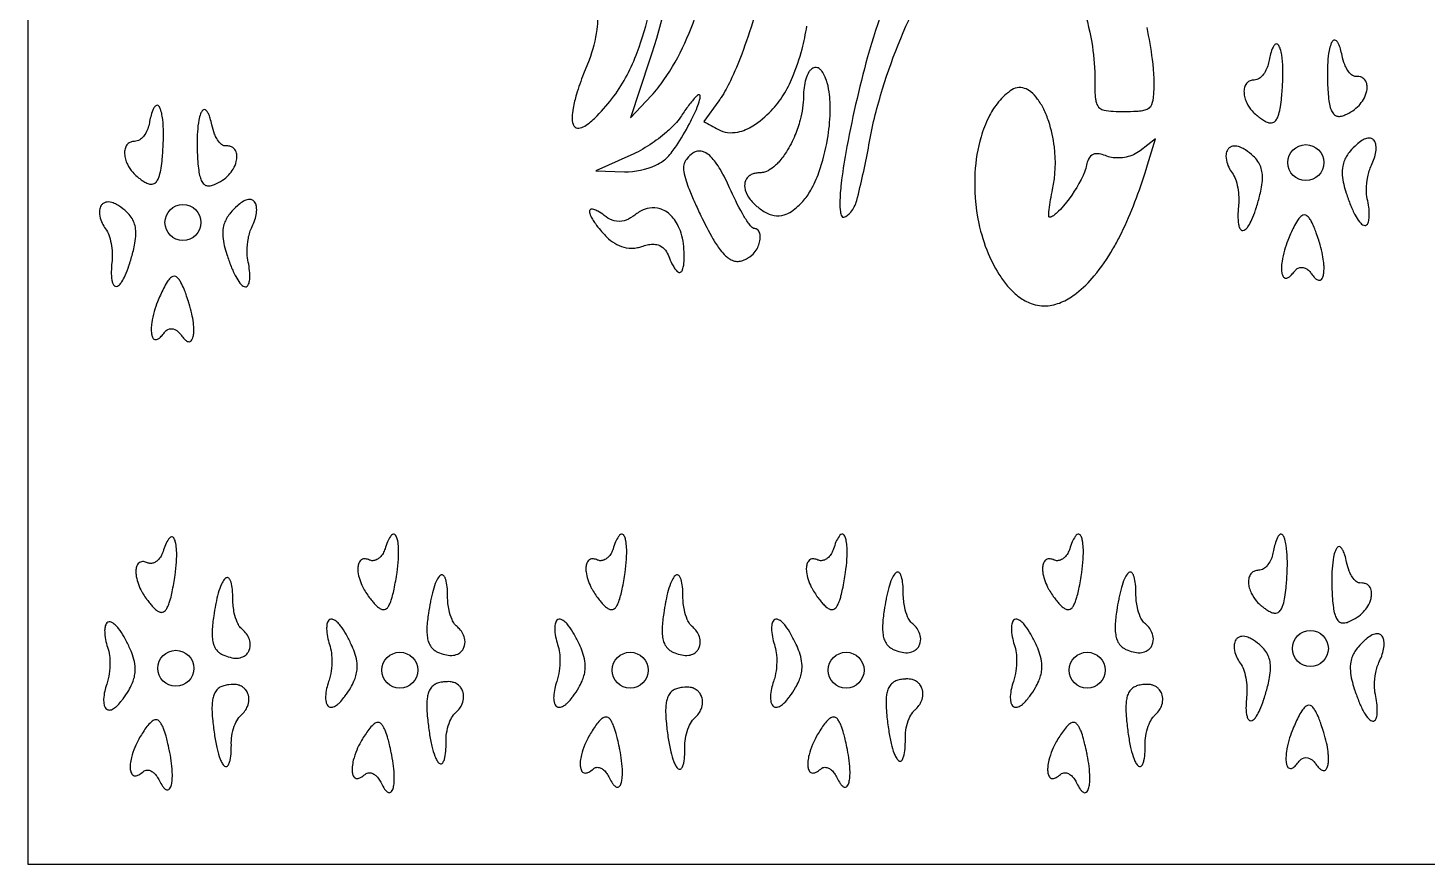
# Model space of a CAD drawing. Header units: millimetres. Extents: x 0 to 1000, y 0 to 2000.
# Drawn here: x 0 to 490, y 0 to 293 of the extents above; entities that cross this region are included whole.
import ezdxf

# ---------------------------------------------------------------- set-up
doc = ezdxf.new("R2010")
doc.units = ezdxf.units.MM
doc.layers.add('Layer_1', color=70, linetype='Continuous')

msp = doc.modelspace()

# ---------------------------------------------------------------- linework, layer by layer
at = {"layer": 'Layer_1'}
msp.add_lwpolyline([(500, 0), (1000, 0), (1000, 2000), (500, 2000), (0, 2000), (0, 0)], close=True, dxfattribs=at)
for points in [[(230.05, 287.64, 0.061429), (238.89, 316.79, 0.030221), (241.16, 338.96, 0.027305), (241.08, 363.2, 0.033183), (237.7, 390.13, 0.028893), (233.39, 406.73, 0.036395), (229.23, 416.99, 0.031617), (226.41, 421.82), (220.76, 430.13), (224.71, 411.65, -0.043069), (229.63, 369.81, -0.042636), (227.17, 323.15, -0.048217), (217.71, 281.64), (210.99, 261.44), (218.4, 269.26, 0.03572), (222.72, 274.79, 0.045669)], [(430.49, 262.25, 0.042238), (430.69, 262.09, 0.006861), (431.7, 261.31, 0.031859), (433.03, 260.45, 0.059579), (434.34, 259.87, 0.103765), (435.54, 259.73, 0.10879), (436.32, 259.97, 0.056634), (436.79, 260.31, 0.085792), (437.61, 261.5, 0.04246), (438.09, 262.74, 0.03427), (438.68, 265.36, 0.017922), (439.08, 268.57, 0.012139), (439.46, 274.03, 0.020155), (439.51, 278.94, 0.033254), (439.1, 283.53, 0.036316), (438.62, 285.63, 0.057031), (438.09, 286.8, 0.099605), (437.64, 287.27, 0.242127), (437.04, 287.34, 0.078306), (436.73, 287.13, 0.103568), (436.07, 286.24, 0.051956), (435.2, 283.92, 0.017994), (434.67, 281.7, 0.003662), (434.48, 280.73, -0.109523), (432.72, 276.74, -0.050835), (431.82, 275.74, -0.038069), (431.19, 275.26, -0.144603), (429.42, 274.74, 0.076481), (428.03, 274.48, 0.095384), (426.96, 273.76, 0.05498), (426.72, 273.48, 0.097739), (426.07, 272.12, 0.078518), (425.9, 270.38, 0.058011), (426.2, 268.55, 0.049878), (426.89, 266.71, 0.067216), (428.77, 263.89, 0.047121), (430.29, 262.42, 0.038354)], [(455.11, 276.46, 0.003253), (455.16, 273.74, 0.008435), (455.32, 270.53, 0.019316), (455.64, 267.39, 0.031207), (456.12, 265.12, 0.05063), (456.75, 263.55, 0.053508), (457.24, 262.85, 0.075922), (457.91, 262.3, 0.064269), (458.39, 262.1, 0.115785), (459.68, 262.03, 0.064739), (461.22, 262.49, 0.042017), (463.96, 263.98, 0.058412), (466.18, 265.85, 0.051084), (467.7, 267.88, 0.076814), (468.82, 270.56, 0.067461), (469.02, 272.34, 0.028547), (468.97, 273.07, 0.062626), (468.72, 273.94, 0.154826), (467.55, 275.42, 0.100811), (466.56, 275.87, 0.072514), (465.01, 276, -0.13496), (463.95, 276.29, -0.075147), (463.24, 276.86, -0.064024), (461.95, 278.56, -0.037081), (461.2, 280.12, -0.048426), (460.26, 283.35, 0.023121), (459.66, 285.7, 0.047414), (459.02, 287.36, 0.021174), (458.75, 287.88, 0.037552), (458.51, 288.22, 0.08105), (458.06, 288.62, 0.234329), (457.37, 288.69, 0.124177), (456.91, 288.33, 0.076339), (456.33, 287.29, 0.045949), (455.71, 285.09, 0.031898), (455.21, 280.97, 0.01947), (455.1, 276.91, 0.000845)], [(251.29, 239.36, 0.114037), (251.04, 237.02, 0.107454), (252.33, 233.71, 0.072059), (255.09, 230.65, 0.021378), (256.08, 229.86, 0.066651), (259.55, 227.78, 0.057013), (261.33, 227.23, 0.122952), (264.87, 227.45, 0.070421), (267.39, 228.69, 0.038539), (269.65, 230.49, 0.019143), (271.35, 232.19, 0.057777), (274.15, 236.1, 0.041352), (277, 242.35, 0.043691), (280.04, 254.03, 0.036098), (280.96, 263.37, 0.044797), (280.57, 270.61, 0.052541), (279.62, 274.7, 0.00734), (279.11, 276.02, 0.056266), (278.12, 277.75, 0.042414), (277.49, 278.47, 0.098713), (276.55, 279.06, 0.113738), (275.62, 279.16, 0.126768), (274.27, 278.44, 0.072294), (273.54, 277.56, 0.064242), (272.42, 275.07, 0.067925), (271.63, 269.01, -0.060046), (270.45, 260.75, -0.034837), (268.61, 255.38, -0.042228), (265.63, 249.59, -0.040593), (262.93, 246, -0.017727), (261.82, 244.85, -0.057504), (259.47, 243.09, -0.044279), (258.31, 242.55, -0.0703), (256.78, 242.26, 0.022459), (255.61, 242.19, 0.016748), (254.91, 242.1, 0.046772), (253.64, 241.71, 0.062387), (252.51, 241.04, 0.114868), (251.41, 239.66, 0.023493)], [(235.29, 269.48, 0.232213), (235, 269.6, 0.122451), (234.54, 269.38, 0.04466), (233.73, 268.63, 0.028888), (231.07, 265.38, 0.01444), (228.54, 261.73, -0.044751), (226.54, 259.23, -0.028446), (223.64, 256.47, -0.034902), (217.81, 252.07, -0.039963), (211.14, 248.36), (198.88, 242.87), (208.9, 242.56, 0.111624), (219.9, 244.92, 0.040491), (222.51, 246.41, 0.045999), (224.02, 247.71, 0.034468), (227.09, 251.68, 0.027279), (231.69, 259.43, 0.025214), (234.39, 265.19, 0.034278), (235.24, 267.7, 0.074952), (235.43, 269.04, 0.176203), (235.31, 269.45, 0.013423)], [(382.02, 247.42, -0.049414), (379.46, 247.6, -0.047131), (377.37, 248.25, 0.042873), (375.13, 248.84, 0.08905), (373.51, 248.82, 0.080393), (372.59, 248.45, 0.126581), (371.17, 246.43, 0.054356), (370.61, 244.42, -0.054449), (369.81, 241.87, -0.045474), (369.57, 241.31, -0.061917), (362.7, 230.64, -0.028146), (360.38, 228.19, -0.033087), (359.14, 227.19, -0.033535), (358.48, 226.81, -0.083437), (357.73, 226.62, -0.209575), (357.54, 227, -0.050892), (357.64, 229.26, -0.023802), (358.88, 236.39, 0.083695), (359.48, 251.28, 0.053039), (357.51, 260.21, 0.03331), (355.78, 264.5, 0.045079), (353.61, 268.06, 0.063598), (351.24, 270.62, 0.093243), (349.05, 271.82, 0.244888), (344.01, 270.91, 0.069325), (339.43, 266.41, 0.050647), (336.49, 261.7, 0.046485), (333.81, 254.85, 0.057083), (331.67, 242.24, 0.065605), (333.01, 224.51, 0.045044), (336.3, 213.96, 0.045691), (340.68, 205.73, 0.032064), (343.47, 202.09, 0.048565), (347.22, 198.66, 0.069236), (351.35, 196.4, 0.112113), (357.28, 195.64, 0.07412), (362.5, 197.1, 0.059273), (367.23, 200.04, 0.052615), (373.46, 206.07, 0.036588), (380.01, 215.56, 0.014451), (382.32, 219.75, 0.038046), (391.17, 241.9, 0.001441), (394.94, 254.17), (389.51, 249.9, -0.10577), (384.66, 247.74, -0.045908)], [(38.42, 240.75, 0.042238), (38.62, 240.59, 0.006861), (39.63, 239.81, 0.031859), (40.96, 238.95, 0.059579), (42.28, 238.37, 0.103765), (43.47, 238.23, 0.10879), (44.25, 238.47, 0.056634), (44.72, 238.81, 0.085792), (45.54, 240, 0.04246), (46.02, 241.24, 0.03427), (46.61, 243.86, 0.017922), (47.02, 247.07, 0.012139), (47.39, 252.52, 0.020155), (47.44, 257.44, 0.033254), (47.03, 262.03, 0.036316), (46.55, 264.12, 0.057031), (46.02, 265.3, 0.099605), (45.57, 265.77, 0.242127), (44.97, 265.84, 0.078306), (44.66, 265.63, 0.103568), (44, 264.74, 0.051956), (43.13, 262.42, 0.017994), (42.6, 260.19, 0.003662), (42.41, 259.23, -0.109523), (40.66, 255.24, -0.050835), (39.75, 254.24, -0.038069), (39.12, 253.75, -0.144603), (37.36, 253.24, 0.076481), (35.97, 252.98, 0.095384), (34.89, 252.26, 0.05498), (34.65, 251.98, 0.097739), (34, 250.62, 0.078518), (33.83, 248.87, 0.058011), (34.13, 247.05, 0.049878), (34.82, 245.21, 0.067216), (36.7, 242.39, 0.047121), (38.22, 240.92, 0.038354)], [(59.26, 252.1, 0.003253), (59.31, 249.38, 0.008435), (59.47, 246.17, 0.019316), (59.79, 243.03, 0.031207), (60.27, 240.76, 0.05063), (60.9, 239.19, 0.053508), (61.39, 238.49, 0.075922), (62.06, 237.94, 0.064269), (62.54, 237.74, 0.115785), (63.83, 237.67, 0.064739), (65.37, 238.13, 0.042017), (68.11, 239.62, 0.058412), (70.33, 241.49, 0.051084), (71.85, 243.52, 0.076814), (72.97, 246.2, 0.067461), (73.17, 247.98, 0.028547), (73.12, 248.7, 0.062626), (72.87, 249.58, 0.154826), (71.7, 251.06, 0.100811), (70.71, 251.5, 0.072514), (69.16, 251.63, -0.13496), (68.1, 251.93, -0.075147), (67.39, 252.5, -0.064024), (66.1, 254.2, -0.037081), (65.35, 255.76, -0.048426), (64.41, 258.98, 0.023121), (63.81, 261.34, 0.047414), (63.17, 263, 0.021174), (62.9, 263.51, 0.037552), (62.66, 263.86, 0.08105), (62.21, 264.25, 0.234329), (61.52, 264.32, 0.124177), (61.06, 263.97, 0.076339), (60.48, 262.93, 0.045949), (59.86, 260.72, 0.031898), (59.36, 256.6, 0.01947), (59.25, 252.55, 0.000845)], [(430.06, 229.61, 0.014943), (431.35, 233.97, 0.014021), (431.91, 236.45, 0.029729), (432.33, 239.53, 0.046587), (432.27, 242.2, 0.120005), (430.78, 246.21, 0.056393), (429.12, 248.11, 0.041882), (426.38, 250.23, 0.050278), (424.82, 251.09, 0.024175), (423.92, 251.42, 0.12611), (421.82, 251.5, 0.083956), (420.9, 251.08, 0.088266), (420.21, 250.36, 0.107088), (419.62, 248.7, 0.098044), (419.89, 245.95, 0.057263), (420.82, 243.67, 0.03503), (422.06, 241.71, -0.074013), (423.13, 239.43, -0.069886), (424.08, 232.88, -0.025838), (423.97, 230.36, 0.020619), (423.77, 227.2, 0.045193), (423.98, 224.2, 0.053308), (424.35, 222.97, 0.040728), (424.58, 222.53, 0.084113), (424.93, 222.16, 0.055747), (425.13, 222.05, 0.188251), (425.92, 222.09, 0.078057), (426.64, 222.61, 0.060364), (427.45, 223.61, 0.039837), (428.65, 225.82, 0.028039), (429.94, 229.23, 0.000156)], [(465.62, 252.34, 0.038793), (465.42, 252.16, 0.04078), (463.05, 249.75, 0.032761), (461.88, 248.16, 0.038108), (461.05, 246.53, 0.047017), (460.47, 244.57, 0.063371), (460.33, 241.45, 0.04056), (460.84, 238.19, 0.021983), (461.71, 235.09, 0.015639), (463.21, 230.92, 0.032929), (464.84, 227.34, 0.052371), (466.31, 225.08, 0.021125), (466.78, 224.57, 0.056068), (467.46, 224.03, 0.156078), (468.25, 223.77, 0.103074), (468.48, 223.81, 0.164159), (469.1, 224.25, 0.060745), (469.34, 224.67, 0.057886), (469.59, 225.46, 0.049936), (469.77, 227.11, 0.039473), (469.59, 230.19, 0.018341), (469.08, 233.12, -0.049266), (468.79, 236.22, -0.049633), (469.25, 240.83, -0.06804), (470.55, 244.86, 0.02813), (471.51, 247.19, 0.041221), (472.09, 249.59, 0.07491), (472.09, 251.93, 0.080987), (471.68, 253.16, 0.072835), (471.19, 253.81, 0.118953), (470.25, 254.31, 0.098647), (469.28, 254.35, 0.094901), (467.58, 253.77, 0.056161), (465.82, 252.51, 0.035978)], [(229.71, 242.67, 0.035758), (230.51, 239.39, 0.018689), (231.53, 236.5, 0.013564), (233.55, 231.75, 0.005643), (235.67, 227.2, 0.021034), (239.91, 219.07, 0.028489), (242.45, 215.23, 0.040373), (244.32, 213.16, 0.034042), (245.52, 212.18, 0.070628), (247.06, 211.42, 0.084151), (248.71, 211.18, 0.064612), (250.37, 211.52, 0.060554), (251.99, 212.29, 0.014731), (252.79, 212.81), (253.52, 213.36, 0.083919), (255.07, 215.1, 0.113576), (256.43, 218.95, 0.093543), (256.27, 221.06, 0.070513), (255.97, 221.75, 0.111956), (255.37, 222.41, 0.156231), (254.28, 222.71, -0.142713), (253.95, 222.82, -0.063344), (253.35, 223.33, -0.037729), (252.3, 224.63, -0.025217), (250.24, 227.92, -0.02605), (245.74, 236.99, 0.028089), (242.49, 243.36, 0.026887), (240.82, 245.9, 0.032691), (239.16, 247.85, 0.061791), (237.42, 249.21, 0.072162), (236.28, 249.7, 0.059792), (235.31, 249.83, 0.097567), (233.68, 249.52, 0.051241), (232.87, 249.07, 0.074641), (230.88, 247.27, 0.011551), (230.32, 246.57, 0.073838), (229.8, 245.45, 0.074238), (229.61, 243.69, 0.030239)], [(35.47, 210.01, 0.014943), (36.76, 214.38, 0.014021), (37.32, 216.86, 0.029729), (37.74, 219.93, 0.046587), (37.68, 222.61, 0.120005), (36.19, 226.62, 0.056393), (34.53, 228.52, 0.041882), (31.79, 230.63, 0.050278), (30.23, 231.5, 0.024175), (29.33, 231.82, 0.12611), (27.23, 231.91, 0.083956), (26.31, 231.49, 0.088266), (25.62, 230.77, 0.107088), (25.03, 229.11, 0.098044), (25.3, 226.35, 0.057263), (26.23, 224.07, 0.03503), (27.47, 222.12, -0.074013), (28.54, 219.84, -0.069886), (29.5, 213.28, -0.025838), (29.38, 210.76, 0.020619), (29.18, 207.6, 0.045193), (29.39, 204.6, 0.053308), (29.76, 203.38, 0.040728), (29.99, 202.93, 0.084113), (30.34, 202.57, 0.055747), (30.54, 202.46, 0.188251), (31.33, 202.49, 0.078057), (32.05, 203.01, 0.060364), (32.86, 204.02, 0.039837), (34.06, 206.22, 0.028039), (35.35, 209.63, 0.000156)], [(73.55, 230.83, 0.038793), (73.35, 230.66, 0.04078), (70.98, 228.25, 0.032761), (69.82, 226.66, 0.038108), (68.98, 225.02, 0.047017), (68.4, 223.06, 0.063371), (68.26, 219.95, 0.04056), (68.77, 216.69, 0.021983), (69.65, 213.59, 0.015639), (71.15, 209.42, 0.032929), (72.77, 205.84, 0.052371), (74.25, 203.58, 0.021125), (74.71, 203.06, 0.056068), (75.39, 202.53, 0.156078), (76.18, 202.27, 0.103074), (76.41, 202.3, 0.164159), (77.03, 202.75, 0.060745), (77.27, 203.17, 0.057886), (77.52, 203.96, 0.049936), (77.7, 205.61, 0.039473), (77.52, 208.69, 0.018341), (77.02, 211.62, -0.049266), (76.73, 214.72, -0.049633), (77.19, 219.33, -0.06804), (78.49, 223.36, 0.02813), (79.45, 225.69, 0.041221), (80.02, 228.09, 0.07491), (80.02, 230.43, 0.080987), (79.61, 231.66, 0.072835), (79.12, 232.3, 0.118953), (78.18, 232.81, 0.098647), (77.22, 232.85, 0.094901), (75.51, 232.26, 0.056161), (73.75, 231.01, 0.035978)], [(199.59, 228.77, 0.04915), (198.17, 229.4, 0.11123), (197.32, 229.49, 0.143849), (196.92, 229.3, 0.153507), (196.72, 228.89, 0.08931), (196.72, 228.35, 0.058979), (196.95, 227.48, 0.039389), (197.71, 225.94, 0.025276), (198.71, 224.4, 0.023251), (200.53, 222.09, 0.035049), (203.36, 219.12, 0.059582), (206.25, 217.09, 0.079609), (209.54, 215.96, 0.090528), (213.49, 216.01, 0.034509), (214.98, 216.41, -0.024155), (216.9, 216.95, -0.047282), (218.82, 217.19, -0.069747), (220.74, 216.93, -0.121163), (222.74, 215.66, -0.038608), (223.24, 215.06, -0.066108), (224.4, 212.92, 0.02542), (225.56, 210.32, 0.021652), (226.36, 208.93, 0.055697), (227.29, 207.79, 0.087518), (227.78, 207.42, 0.107252), (228.25, 207.31, 0.127298), (228.74, 207.52, 0.140482), (229.29, 208.36, 0.046733), (229.65, 209.89, 0.023007), (229.77, 211.08, 0.021352), (229.82, 213.54, 0.026594), (229.57, 217.37, 0.046014), (228.74, 221.11, 0.04657), (227.53, 224.06, 0.047836), (226, 226.36, 0.118379), (222.25, 229.29, 0.057384), (220.46, 229.85, 0.100666), (216.84, 229.69, 0.076353), (214.08, 228.5, 0.030867), (212.51, 227.39, -0.076203), (209.48, 225.67, -0.01707), (208.8, 225.43, -0.129394), (205.31, 225.38, -0.098476), (202.49, 226.76, -0.010992), (201.83, 227.27, 0.040236)], [(452.18, 218.23, 0.018198), (452.06, 218.6, 0.009426), (451.2, 221.18, 0.006986), (450.51, 223, 0.028038), (449.44, 225.28, 0.040802), (448.67, 226.45, 0.06597), (448.06, 227.07, 0.060097), (447.58, 227.35, 0.187513), (446.55, 227.36, 0.089629), (445.76, 226.86, 0.064209), (444.63, 225.5, 0.03148), (443.33, 223.22, 0.022134), (441.23, 218.52, 0.022417), (440.07, 215.13, 0.032786), (439.21, 211.18, 0.027092), (439.02, 209.1, 0.042974), (439.13, 207.27, 0.058106), (439.45, 206.16, 0.073107), (439.74, 205.68, 0.115381), (440.24, 205.34, 0.167601), (440.91, 205.33, 0.076347), (441.86, 205.82, 0.041617), (442.53, 206.44, 0.032451), (443.65, 207.79, -0.062906), (444.3, 208.48, -0.056526), (444.83, 208.82, -0.214059), (447.28, 208.83, -0.066513), (448.19, 208.28, -0.059512), (449.15, 207.32, -0.020836), (449.52, 206.82, 0.043382), (450.68, 205.4, 0.06787), (451.41, 204.81, 0.065483), (452.01, 204.56, 0.148657), (452.64, 204.62, 0.086911), (453.05, 204.89, 0.100363), (453.61, 205.95, 0.047874), (453.88, 207.43, 0.031549), (453.92, 209.47, 0.016758), (453.78, 211.2, 0.025933), (453.25, 214.29, 0.024379), (452.3, 217.85, 0.016674)], [(56.33, 196.73, 0.018198), (56.21, 197.1, 0.009426), (55.35, 199.67, 0.006986), (54.66, 201.5, 0.028038), (53.59, 203.78, 0.040802), (52.82, 204.95, 0.06597), (52.21, 205.57, 0.060097), (51.73, 205.85, 0.187513), (50.7, 205.86, 0.089629), (49.91, 205.36, 0.064209), (48.78, 204, 0.03148), (47.48, 201.72, 0.022134), (45.38, 197.02, 0.022417), (44.22, 193.63, 0.032786), (43.36, 189.68, 0.027092), (43.17, 187.6, 0.042974), (43.28, 185.77, 0.058106), (43.6, 184.65, 0.073107), (43.89, 184.18, 0.115381), (44.39, 183.84, 0.167601), (45.06, 183.83, 0.076347), (46.01, 184.32, 0.041617), (46.68, 184.94, 0.032451), (47.8, 186.29, -0.062906), (48.45, 186.98, -0.056526), (48.98, 187.32, -0.214059), (51.43, 187.33, -0.066513), (52.34, 186.77, -0.059512), (53.3, 185.81, -0.020836), (53.67, 185.31, 0.043382), (54.83, 183.9, 0.06787), (55.56, 183.31, 0.065483), (56.16, 183.06, 0.148657), (56.79, 183.12, 0.086911), (57.2, 183.39, 0.100363), (57.76, 184.45, 0.047874), (58.03, 185.93, 0.031549), (58.07, 187.97, 0.016758), (57.93, 189.7, 0.025933), (57.4, 192.79, 0.024379), (56.45, 196.34, 0.016674)], [(41.46, 92.96, 0.030281), (41.65, 92.71, 0.010385), (42.77, 91.24, 0.018584), (43.77, 90.1, 0.044191), (44.98, 88.96, 0.083043), (46.03, 88.34, 0.023493), (46.32, 88.25, 0.163334), (47.43, 88.33, 0.088044), (48.12, 88.85, 0.061601), (48.79, 89.85, 0.037403), (49.49, 91.49, 0.018815), (49.94, 92.98, 0.015568), (50.5, 95.37, 0.013667), (51.52, 101.22, 0.019099), (52.01, 105.83, 0.028613), (52.04, 110.03, 0.031667), (51.77, 112.3, 0.046614), (51.37, 113.67, 0.06728), (51.03, 114.27, 0.068445), (50.77, 114.53, 0.216857), (50.24, 114.64, 0.138883), (49.56, 114.24, 0.046067), (49.25, 113.88, 0.061746), (48.17, 111.89, 0.021434), (47.31, 109.52, -0.054839), (46.61, 107.9, -0.067514), (45.52, 106.5, -0.051764), (44.72, 105.88, -0.044081), (44.1, 105.57, -0.096623), (43.02, 105.34, -0.102558), (41.83, 105.57, 0.075396), (40.47, 105.96, 0.159348), (39.06, 105.68, 0.059227), (38.92, 105.59, 0.087292), (38.38, 105, 0.064127), (38.14, 104.51, 0.079155), (37.81, 103.06, 0.048591), (37.84, 101.44, 0.05218), (38.44, 98.74, 0.03963), (39.54, 96.07, 0.01531), (40.06, 95.1, 0.031506), (41.28, 93.21, 0.027544)], [(119.2, 93.91, 0.030281), (119.38, 93.67, 0.010385), (120.51, 92.2, 0.018584), (121.51, 91.06, 0.044191), (122.72, 89.92, 0.083043), (123.77, 89.3, 0.023493), (124.06, 89.2, 0.163334), (125.17, 89.29, 0.088044), (125.86, 89.8, 0.061601), (126.53, 90.8, 0.037403), (127.23, 92.45, 0.018815), (127.68, 93.94, 0.015568), (128.24, 96.33, 0.013667), (129.26, 102.18, 0.019099), (129.75, 106.79, 0.028613), (129.78, 110.99, 0.031667), (129.51, 113.25, 0.046614), (129.11, 114.63, 0.06728), (128.77, 115.22, 0.068445), (128.51, 115.48, 0.216857), (127.98, 115.59, 0.138883), (127.3, 115.2, 0.046067), (126.99, 114.83, 0.061746), (125.91, 112.85, 0.021434), (125.05, 110.48, -0.054839), (124.35, 108.86, -0.067514), (123.26, 107.46, -0.051764), (122.46, 106.83, -0.044081), (121.84, 106.53, -0.096623), (120.76, 106.29, -0.102558), (119.57, 106.53, 0.075396), (118.21, 106.92, 0.159348), (116.8, 106.64, 0.059227), (116.66, 106.54, 0.087292), (116.12, 105.95, 0.064127), (115.88, 105.47, 0.079155), (115.55, 104.02, 0.048591), (115.58, 102.39, 0.05218), (116.18, 99.7, 0.03963), (117.28, 97.03, 0.01531), (117.8, 96.06, 0.031506), (119.02, 94.17, 0.027544)], [(199.09, 93.91, 0.030281), (199.27, 93.67, 0.010385), (200.39, 92.2, 0.018584), (201.39, 91.06, 0.044191), (202.61, 89.92, 0.083043), (203.65, 89.3, 0.023493), (203.95, 89.2, 0.163334), (205.05, 89.29, 0.088044), (205.74, 89.8, 0.061601), (206.42, 90.8, 0.037403), (207.11, 92.45, 0.018815), (207.56, 93.94, 0.015568), (208.12, 96.33, 0.013667), (209.15, 102.18, 0.019099), (209.63, 106.79, 0.028613), (209.66, 110.99, 0.031667), (209.4, 113.25, 0.046614), (209, 114.63, 0.06728), (208.65, 115.22, 0.068445), (208.39, 115.48, 0.216857), (207.86, 115.59, 0.138883), (207.19, 115.2, 0.046067), (206.88, 114.83, 0.061746), (205.8, 112.85, 0.021434), (204.93, 110.48, -0.054839), (204.23, 108.86, -0.067514), (203.14, 107.46, -0.051764), (202.34, 106.83, -0.044081), (201.73, 106.53, -0.096623), (200.64, 106.29, -0.102558), (199.45, 106.53, 0.075396), (198.09, 106.92, 0.159348), (196.68, 106.64, 0.059227), (196.55, 106.54, 0.087292), (196.01, 105.95, 0.064127), (195.76, 105.47, 0.079155), (195.43, 104.02, 0.048591), (195.47, 102.39, 0.05218), (196.06, 99.7, 0.03963), (197.16, 97.03, 0.01531), (197.69, 96.06, 0.031506), (198.91, 94.17, 0.027544)], [(276.28, 93.91, 0.030281), (276.46, 93.67, 0.010385), (277.59, 92.2, 0.018584), (278.58, 91.06, 0.044191), (279.8, 89.92, 0.083043), (280.84, 89.3, 0.023493), (281.14, 89.2, 0.163334), (282.25, 89.29, 0.088044), (282.93, 89.8, 0.061601), (283.61, 90.8, 0.037403), (284.31, 92.45, 0.018815), (284.75, 93.94, 0.015568), (285.32, 96.33, 0.013667), (286.34, 102.18, 0.019099), (286.83, 106.79, 0.028613), (286.86, 110.99, 0.031667), (286.59, 113.25, 0.046614), (286.19, 114.63, 0.06728), (285.85, 115.22, 0.068445), (285.59, 115.48, 0.216857), (285.06, 115.59, 0.138883), (284.38, 115.2, 0.046067), (284.07, 114.83, 0.061746), (282.99, 112.85, 0.021434), (282.13, 110.48, -0.054839), (281.42, 108.86, -0.067514), (280.33, 107.46, -0.051764), (279.53, 106.83, -0.044081), (278.92, 106.53, -0.096623), (277.84, 106.29, -0.102558), (276.65, 106.53, 0.075396), (275.29, 106.92, 0.159348), (273.88, 106.64, 0.059227), (273.74, 106.54, 0.087292), (273.2, 105.95, 0.064127), (272.95, 105.47, 0.079155), (272.62, 104.02, 0.048591), (272.66, 102.39, 0.05218), (273.26, 99.7, 0.03963), (274.36, 97.03, 0.01531), (274.88, 96.06, 0.031506), (276.1, 94.17, 0.027544)], [(359.02, 93.91, 0.030281), (359.2, 93.67, 0.010385), (360.33, 92.2, 0.018584), (361.32, 91.06, 0.044191), (362.54, 89.92, 0.083043), (363.59, 89.3, 0.023493), (363.88, 89.2, 0.163334), (364.99, 89.29, 0.088044), (365.68, 89.8, 0.061601), (366.35, 90.8, 0.037403), (367.05, 92.45, 0.018815), (367.5, 93.94, 0.015568), (368.06, 96.33, 0.013667), (369.08, 102.18, 0.019099), (369.57, 106.79, 0.028613), (369.6, 110.99, 0.031667), (369.33, 113.25, 0.046614), (368.93, 114.63, 0.06728), (368.59, 115.22, 0.068445), (368.33, 115.48, 0.216857), (367.8, 115.59, 0.138883), (367.12, 115.2, 0.046067), (366.81, 114.83, 0.061746), (365.73, 112.85, 0.021434), (364.87, 110.48, -0.054839), (364.16, 108.86, -0.067514), (363.07, 107.46, -0.051764), (362.28, 106.83, -0.044081), (361.66, 106.53, -0.096623), (360.58, 106.29, -0.102558), (359.39, 106.53, 0.075396), (358.03, 106.92, 0.159348), (356.62, 106.64, 0.059227), (356.48, 106.54, 0.087292), (355.94, 105.95, 0.064127), (355.69, 105.47, 0.079155), (355.37, 104.02, 0.048591), (355.4, 102.39, 0.05218), (356, 99.7, 0.03963), (357.1, 97.03, 0.01531), (357.62, 96.06, 0.031506), (358.84, 94.17, 0.027544)], [(432.05, 90.45, 0.042238), (432.25, 90.29, 0.006861), (433.26, 89.52, 0.031859), (434.59, 88.66, 0.059579), (435.91, 88.07, 0.103765), (437.1, 87.93, 0.10879), (437.88, 88.17, 0.056634), (438.35, 88.52, 0.085792), (439.17, 89.7, 0.04246), (439.65, 90.94, 0.03427), (440.24, 93.56, 0.017922), (440.65, 96.77, 0.012139), (441.02, 102.23, 0.020155), (441.07, 107.14, 0.033254), (440.66, 111.73, 0.036316), (440.18, 113.83, 0.057031), (439.65, 115, 0.099605), (439.2, 115.47, 0.242127), (438.6, 115.54, 0.078306), (438.29, 115.33, 0.103568), (437.63, 114.44, 0.051956), (436.76, 112.13, 0.017994), (436.24, 109.9, 0.003662), (436.05, 108.93, -0.109523), (434.29, 104.94, -0.050835), (433.38, 103.94, -0.038069), (432.75, 103.46, -0.144603), (430.99, 102.94, 0.076481), (429.6, 102.68, 0.095384), (428.52, 101.96, 0.05498), (428.28, 101.69, 0.097739), (427.63, 100.32, 0.078518), (427.46, 98.58, 0.058011), (427.76, 96.75, 0.049878), (428.45, 94.91, 0.067216), (430.33, 92.09, 0.047121), (431.85, 90.62, 0.038354)], [(456.67, 98.94, 0.003253), (456.72, 96.22, 0.008435), (456.88, 93.01, 0.019316), (457.21, 89.87, 0.031207), (457.68, 87.6, 0.05063), (458.31, 86.03, 0.053508), (458.8, 85.33, 0.075922), (459.47, 84.78, 0.064269), (459.95, 84.58, 0.115785), (461.25, 84.51, 0.064739), (462.78, 84.97, 0.042017), (465.52, 86.46, 0.058412), (467.74, 88.33, 0.051084), (469.26, 90.36, 0.076814), (470.38, 93.04, 0.067461), (470.59, 94.82, 0.028547), (470.53, 95.54, 0.062626), (470.28, 96.42, 0.154826), (469.12, 97.9, 0.100811), (468.12, 98.35, 0.072514), (466.58, 98.48, -0.13496), (465.52, 98.77, -0.075147), (464.8, 99.34, -0.064024), (463.52, 101.04, -0.037081), (462.77, 102.6, -0.048426), (461.82, 105.83, 0.023121), (461.22, 108.18, 0.047414), (460.58, 109.84, 0.021174), (460.31, 110.36, 0.037552), (460.07, 110.7, 0.08105), (459.62, 111.1, 0.234329), (458.93, 111.17, 0.124177), (458.48, 110.81, 0.076339), (457.89, 109.77, 0.045949), (457.27, 107.57, 0.031898), (456.77, 103.45, 0.01947), (456.67, 99.39, 0.000845)], [(65.72, 90.87, 0.0104), (65.04, 86.95, 0.009699), (64.69, 84.35, 0.017722), (64.5, 81.76, 0.025692), (64.54, 79.54, 0.043354), (64.87, 77.45, 0.055109), (65.47, 75.89, 0.084858), (66.72, 74.29, 0.034164), (67.24, 73.9, 0.041773), (68.26, 73.3, 0.025995), (68.92, 73.02, 0.045627), (71.4, 72.3, 0.086276), (73.78, 72.19, 0.10281), (75.74, 72.88, 0.050373), (76.39, 73.36, 0.034651), (76.85, 73.84, 0.064758), (77.48, 74.92, 0.137048), (77.8, 77.64, 0.082542), (77.14, 79.69, 0.068191), (75.88, 81.47, 0.037334), (74.76, 82.5, -0.084509), (73.68, 83.89, -0.028315), (73.29, 84.72, -0.048823), (72.27, 87.95, -0.051432), (71.75, 92.78, 0.023645), (71.6, 96.19, 0.045106), (71.12, 98.78, 0.05724), (70.72, 99.69, 0.0411), (70.47, 100.06, 0.088791), (70.12, 100.32, 0.136218), (69.72, 100.4, 0.107044), (69.32, 100.25, 0.100264), (68.75, 99.74, 0.067566), (67.76, 98.06, 0.037103), (66.65, 94.94, 0.022204), (65.8, 91.29, 0.000088)], [(140.94, 91.83, 0.0104), (140.26, 87.91, 0.009699), (139.91, 85.3, 0.017722), (139.72, 82.71, 0.025692), (139.76, 80.5, 0.043354), (140.09, 78.4, 0.055109), (140.69, 76.85, 0.084858), (141.94, 75.25, 0.034164), (142.46, 74.85, 0.041773), (143.48, 74.26, 0.025995), (144.13, 73.97, 0.045627), (146.62, 73.26, 0.086276), (149, 73.15, 0.10281), (150.96, 73.83, 0.050373), (151.61, 74.32, 0.034651), (152.07, 74.8, 0.064758), (152.7, 75.87, 0.137048), (153.02, 78.59, 0.082542), (152.35, 80.64, 0.068191), (151.1, 82.42, 0.037334), (149.98, 83.46, -0.084509), (148.9, 84.85, -0.028315), (148.51, 85.68, -0.048823), (147.49, 88.91, -0.051432), (146.97, 93.73, 0.023645), (146.82, 97.15, 0.045106), (146.34, 99.73, 0.05724), (145.94, 100.65, 0.0411), (145.69, 101.01, 0.088791), (145.34, 101.28, 0.136218), (144.94, 101.35, 0.107044), (144.54, 101.2, 0.100264), (143.97, 100.7, 0.067566), (142.98, 99.02, 0.037103), (141.87, 95.9, 0.022204), (141.02, 92.25, 0.000088)], [(223.34, 91.83, 0.0104), (222.66, 87.91, 0.009699), (222.32, 85.3, 0.017722), (222.13, 82.71, 0.025692), (222.16, 80.5, 0.043354), (222.49, 78.4, 0.055109), (223.09, 76.85, 0.084858), (224.35, 75.25, 0.034164), (224.86, 74.85, 0.041773), (225.88, 74.26, 0.025995), (226.54, 73.97, 0.045627), (229.03, 73.26, 0.086276), (231.4, 73.15, 0.10281), (233.37, 73.83, 0.050373), (234.01, 74.32, 0.034651), (234.47, 74.8, 0.064758), (235.11, 75.87, 0.137048), (235.42, 78.59, 0.082542), (234.76, 80.64, 0.068191), (233.5, 82.42, 0.037334), (232.39, 83.46, -0.084509), (231.31, 84.85, -0.028315), (230.91, 85.68, -0.048823), (229.9, 88.91, -0.051432), (229.38, 93.73, 0.023645), (229.23, 97.15, 0.045106), (228.75, 99.73, 0.05724), (228.35, 100.65, 0.0411), (228.09, 101.01, 0.088791), (227.74, 101.28, 0.136218), (227.34, 101.35, 0.107044), (226.94, 101.2, 0.100264), (226.37, 100.7, 0.067566), (225.38, 99.02, 0.037103), (224.27, 95.9, 0.022204), (223.42, 92.25, 0.000088)], [(300.53, 92.78, 0.0104), (299.85, 88.87, 0.009699), (299.51, 86.26, 0.017722), (299.32, 83.67, 0.025692), (299.35, 81.45, 0.043354), (299.69, 79.36, 0.055109), (300.28, 77.8, 0.084858), (301.54, 76.2, 0.034164), (302.05, 75.81, 0.041773), (303.08, 75.21, 0.025995), (303.73, 74.93, 0.045627), (306.22, 74.21, 0.086276), (308.6, 74.1, 0.10281), (310.56, 74.79, 0.050373), (311.2, 75.27, 0.034651), (311.66, 75.75, 0.064758), (312.3, 76.83, 0.137048), (312.61, 79.55, 0.082542), (311.95, 81.6, 0.068191), (310.7, 83.38, 0.037334), (309.58, 84.41, -0.084509), (308.5, 85.8, -0.028315), (308.1, 86.63, -0.048823), (307.09, 89.86, -0.051432), (306.57, 94.69, 0.023645), (306.42, 98.1, 0.045106), (305.94, 100.69, 0.05724), (305.54, 101.6, 0.0411), (305.29, 101.97, 0.088791), (304.94, 102.23, 0.136218), (304.54, 102.31, 0.107044), (304.13, 102.16, 0.100264), (303.57, 101.65, 0.067566), (302.57, 99.97, 0.037103), (301.47, 96.86, 0.022204), (300.62, 93.2, 0.000088)], [(382.01, 92.78, 0.0104), (381.33, 88.87, 0.009699), (380.99, 86.26, 0.017722), (380.8, 83.67, 0.025692), (380.83, 81.45, 0.043354), (381.17, 79.36, 0.055109), (381.76, 77.8, 0.084858), (383.02, 76.2, 0.034164), (383.53, 75.81, 0.041773), (384.56, 75.21, 0.025995), (385.21, 74.93, 0.045627), (387.7, 74.21, 0.086276), (390.08, 74.1, 0.10281), (392.04, 74.79, 0.050373), (392.68, 75.27, 0.034651), (393.15, 75.75, 0.064758), (393.78, 76.83, 0.137048), (394.09, 79.55, 0.082542), (393.43, 81.6, 0.068191), (392.18, 83.38, 0.037334), (391.06, 84.41, -0.084509), (389.98, 85.8, -0.028315), (389.58, 86.63, -0.048823), (388.57, 89.86, -0.051432), (388.05, 94.69, 0.023645), (387.9, 98.1, 0.045106), (387.42, 100.69, 0.05724), (387.02, 101.6, 0.0411), (386.77, 101.97, 0.088791), (386.42, 102.23, 0.136218), (386.02, 102.31, 0.107044), (385.61, 102.16, 0.100264), (385.05, 101.65, 0.067566), (384.06, 99.97, 0.037103), (382.95, 96.86, 0.022204), (382.1, 93.2, 0.000088)], [(33.11, 57.61, 0.029392), (33.29, 57.86, 0.026719), (35.28, 60.85, 0.02866), (36.43, 63.08, 0.031718), (37.12, 64.99, 0.042229), (37.52, 67.13, 0.061893), (37.42, 70.12, 0.047726), (36.61, 73.27, 0.026302), (35.49, 76, 0.019257), (33.66, 79.57, 0.038964), (31.74, 82.52, 0.054325), (30.54, 83.83, 0.017229), (29.87, 84.36, 0.111092), (28.79, 84.83, 0.152824), (27.99, 84.73, 0.137655), (27.39, 84.14, 0.070693), (27.09, 83.48, 0.046852), (26.92, 82.63, 0.049021), (26.88, 80.93, 0.042707), (27.32, 77.97, 0.02082), (28.07, 75.27, -0.051814), (28.61, 72.32, -0.046897), (28.55, 67.61, -0.046683), (27.87, 63.99, -0.011739), (27.56, 63.01, 0.022146), (26.87, 60.53, 0.04351), (26.5, 57.78, 0.066132), (26.67, 55.8, 0.078013), (27.06, 54.8, 0.088465), (27.57, 54.25, 0.08048), (27.97, 54.04, 0.153645), (29.2, 54.08, 0.077832), (30.71, 54.97, 0.030396), (31.45, 55.64, 0.038949), (32.92, 57.36, 0.027252)], [(110.85, 58.57, 0.029392), (111.03, 58.81, 0.026719), (113.02, 61.81, 0.02866), (114.17, 64.04, 0.031718), (114.86, 65.95, 0.042229), (115.26, 68.09, 0.061893), (115.16, 71.08, 0.047726), (114.35, 74.23, 0.026302), (113.23, 76.96, 0.019257), (111.4, 80.52, 0.038964), (109.48, 83.47, 0.054325), (108.28, 84.78, 0.017229), (107.61, 85.31, 0.111092), (106.53, 85.78, 0.152824), (105.73, 85.68, 0.137655), (105.13, 85.1, 0.070693), (104.83, 84.44, 0.046852), (104.66, 83.58, 0.049021), (104.62, 81.89, 0.042707), (105.06, 78.92, 0.02082), (105.8, 76.22, -0.051814), (106.35, 73.27, -0.046897), (106.29, 68.56, -0.046683), (105.61, 64.94, -0.011739), (105.3, 63.96, 0.022146), (104.61, 61.48, 0.04351), (104.24, 58.74, 0.066132), (104.41, 56.76, 0.078013), (104.8, 55.76, 0.088465), (105.31, 55.21, 0.08048), (105.71, 55, 0.153645), (106.94, 55.04, 0.077832), (108.45, 55.93, 0.030396), (109.19, 56.59, 0.038949), (110.66, 58.32, 0.027252)], [(190.73, 58.57, 0.029392), (190.91, 58.81, 0.026719), (192.91, 61.81, 0.02866), (194.05, 64.04, 0.031718), (194.74, 65.95, 0.042229), (195.14, 68.09, 0.061893), (195.04, 71.08, 0.047726), (194.23, 74.23, 0.026302), (193.11, 76.96, 0.019257), (191.28, 80.52, 0.038964), (189.36, 83.47, 0.054325), (188.17, 84.78, 0.017229), (187.5, 85.31, 0.111092), (186.42, 85.78, 0.152824), (185.61, 85.68, 0.137655), (185.01, 85.1, 0.070693), (184.72, 84.44, 0.046852), (184.54, 83.58, 0.049021), (184.5, 81.89, 0.042707), (184.95, 78.92, 0.02082), (185.69, 76.22, -0.051814), (186.24, 73.27, -0.046897), (186.18, 68.56, -0.046683), (185.49, 64.94, -0.011739), (185.18, 63.96, 0.022146), (184.49, 61.48, 0.04351), (184.12, 58.74, 0.066132), (184.29, 56.76, 0.078013), (184.69, 55.76, 0.088465), (185.19, 55.21, 0.08048), (185.6, 55, 0.153645), (186.82, 55.04, 0.077832), (188.34, 55.93, 0.030396), (189.07, 56.59, 0.038949), (190.55, 58.32, 0.027252)], [(266.66, 58.57, 0.029392), (266.85, 58.81, 0.026719), (268.84, 61.81, 0.02866), (269.99, 64.04, 0.031718), (270.67, 65.95, 0.042229), (271.07, 68.09, 0.061893), (270.97, 71.08, 0.047726), (270.17, 74.23, 0.026302), (269.04, 76.96, 0.019257), (267.21, 80.52, 0.038964), (265.3, 83.47, 0.054325), (264.1, 84.78, 0.017229), (263.43, 85.31, 0.111092), (262.35, 85.78, 0.152824), (261.55, 85.68, 0.137655), (260.94, 85.1, 0.070693), (260.65, 84.44, 0.046852), (260.47, 83.58, 0.049021), (260.43, 81.89, 0.042707), (260.88, 78.92, 0.02082), (261.62, 76.22, -0.051814), (262.17, 73.27, -0.046897), (262.11, 68.56, -0.046683), (261.43, 64.94, -0.011739), (261.12, 63.96, 0.022146), (260.42, 61.48, 0.04351), (260.05, 58.74, 0.066132), (260.22, 56.76, 0.078013), (260.62, 55.76, 0.088465), (261.13, 55.21, 0.08048), (261.53, 55, 0.153645), (262.75, 55.04, 0.077832), (264.27, 55.93, 0.030396), (265, 56.59, 0.038949), (266.48, 58.32, 0.027252)], [(350.67, 58.57, 0.029392), (350.85, 58.81, 0.026719), (352.84, 61.81, 0.02866), (353.99, 64.04, 0.031718), (354.68, 65.95, 0.042229), (355.07, 68.09, 0.061893), (354.97, 71.08, 0.047726), (354.17, 74.23, 0.026302), (353.05, 76.96, 0.019257), (351.21, 80.52, 0.038964), (349.3, 83.47, 0.054325), (348.1, 84.78, 0.017229), (347.43, 85.31, 0.111092), (346.35, 85.78, 0.152824), (345.55, 85.68, 0.137655), (344.95, 85.1, 0.070693), (344.65, 84.44, 0.046852), (344.48, 83.58, 0.049021), (344.44, 81.89, 0.042707), (344.88, 78.92, 0.02082), (345.62, 76.22, -0.051814), (346.17, 73.27, -0.046897), (346.11, 68.56, -0.046683), (345.43, 64.94, -0.011739), (345.12, 63.96, 0.022146), (344.43, 61.48, 0.04351), (344.05, 58.74, 0.066132), (344.22, 56.76, 0.078013), (344.62, 55.76, 0.088465), (345.13, 55.21, 0.08048), (345.53, 55, 0.153645), (346.75, 55.04, 0.077832), (348.27, 55.93, 0.030396), (349.01, 56.59, 0.038949), (350.48, 58.32, 0.027252)], [(432.89, 57.81, 0.014943), (434.17, 62.17, 0.014021), (434.74, 64.65, 0.029729), (435.16, 67.73, 0.046587), (435.09, 70.41, 0.120005), (433.6, 74.42, 0.056393), (431.94, 76.31, 0.041882), (429.2, 78.43, 0.050278), (427.64, 79.29, 0.024175), (426.74, 79.62, 0.12611), (424.64, 79.7, 0.083956), (423.73, 79.28, 0.088266), (423.03, 78.56, 0.107088), (422.45, 76.9, 0.098044), (422.71, 74.15, 0.057263), (423.64, 71.87, 0.03503), (424.89, 69.91, -0.074013), (425.95, 67.64, -0.069886), (426.91, 61.08, -0.025838), (426.79, 58.56, 0.020619), (426.6, 55.4, 0.045193), (426.8, 52.4, 0.053308), (427.17, 51.17, 0.040728), (427.41, 50.73, 0.084113), (427.75, 50.37, 0.055747), (427.95, 50.25, 0.188251), (428.74, 50.29, 0.078057), (429.47, 50.81, 0.060364), (430.27, 51.81, 0.039837), (431.47, 54.02, 0.028039), (432.76, 57.43, 0.000156)], [(468.44, 78.63, 0.038793), (468.24, 78.45, 0.04078), (465.87, 76.05, 0.032761), (464.71, 74.45, 0.038108), (463.87, 72.82, 0.047017), (463.29, 70.86, 0.063371), (463.15, 67.74, 0.04056), (463.66, 64.48, 0.021983), (464.54, 61.39, 0.015639), (466.04, 57.21, 0.032929), (467.66, 53.63, 0.052371), (469.14, 51.38, 0.021125), (469.6, 50.86, 0.056068), (470.28, 50.32, 0.156078), (471.08, 50.07, 0.103074), (471.31, 50.1, 0.164159), (471.92, 50.55, 0.060745), (472.16, 50.96, 0.057886), (472.41, 51.75, 0.049936), (472.59, 53.4, 0.039473), (472.41, 56.48, 0.018341), (471.91, 59.41, -0.049266), (471.62, 62.52, -0.049633), (472.08, 67.13, -0.06804), (473.38, 71.16, 0.02813), (474.34, 73.49, 0.041221), (474.91, 75.89, 0.07491), (474.91, 78.22, 0.080987), (474.5, 79.46, 0.072835), (474.01, 80.1, 0.118953), (473.08, 80.61, 0.098647), (472.11, 80.65, 0.094901), (470.41, 80.06, 0.056161), (468.64, 78.81, 0.035978)], [(146.66, 63.89, 0.059236), (146.44, 63.88), (145.59, 63.81, 0.047709), (143.79, 63.46, 0.057986), (142.44, 62.88, 0.067101), (141.37, 62.01, 0.084238), (140.44, 60.51, 0.052512), (139.96, 58.93, 0.033329), (139.73, 57.18, 0.028508), (139.69, 54.42, 0.016916), (139.92, 51.16, 0.012705), (140.59, 45.85, 0.023), (141.46, 41.27, 0.038668), (142.54, 37.75, 0.038432), (143.21, 36.33, 0.030084), (143.59, 35.75, 0.065249), (144.07, 35.29, 0.26192), (144.83, 35.12, 0.112863), (145.26, 35.45, 0.061789), (145.59, 36.01, 0.055018), (146, 37.27, 0.039278), (146.38, 40.28, 0.016489), (146.44, 43.38, -0.056114), (146.77, 46.73, -0.050618), (147.79, 50.02, -0.062428), (149.07, 52.27, -0.047045), (149.84, 53.11, 0.049318), (151.21, 54.59, 0.055317), (152.1, 56.19, 0.085062), (152.59, 58.46, 0.098334), (152.26, 60.6, 0.076712), (151.5, 61.96, 0.067687), (150.74, 62.73, 0.093316), (149.14, 63.6, 0.003514), (148.7, 63.73, 0.033157), (147.81, 63.88, 0.040119), (146.88, 63.9, 0.054574)], [(307.52, 64.85, 0.059236), (307.3, 64.83), (306.45, 64.76, 0.047709), (304.65, 64.41, 0.057986), (303.3, 63.83, 0.067101), (302.23, 62.96, 0.084238), (301.3, 61.46, 0.052512), (300.82, 59.88, 0.033329), (300.59, 58.13, 0.028508), (300.55, 55.38, 0.016916), (300.78, 52.12, 0.012705), (301.45, 46.8, 0.023), (302.32, 42.23, 0.038668), (303.4, 38.71, 0.038432), (304.07, 37.29, 0.030084), (304.45, 36.71, 0.065249), (304.93, 36.24, 0.26192), (305.69, 36.07, 0.112863), (306.12, 36.4, 0.061789), (306.45, 36.97, 0.055018), (306.86, 38.23, 0.039278), (307.24, 41.23, 0.016489), (307.29, 44.34, -0.056114), (307.63, 47.69, -0.050618), (308.65, 50.97, -0.062428), (309.93, 53.22, -0.047045), (310.7, 54.06, 0.049318), (312.07, 55.54, 0.055317), (312.96, 57.15, 0.085062), (313.45, 59.42, 0.098334), (313.12, 61.55, 0.076712), (312.36, 62.91, 0.067687), (311.6, 63.68, 0.093316), (310, 64.56, 0.003514), (309.55, 64.68, 0.033157), (308.67, 64.83, 0.040119), (307.74, 64.85, 0.054574)], [(71.44, 62.94, 0.059236), (71.22, 62.92), (70.37, 62.85, 0.047709), (68.57, 62.5, 0.057986), (67.23, 61.92, 0.067101), (66.15, 61.05, 0.084238), (65.22, 59.55, 0.052512), (64.75, 57.97, 0.033329), (64.51, 56.22, 0.028508), (64.47, 53.47, 0.016916), (64.7, 50.21, 0.012705), (65.37, 44.89, 0.023), (66.24, 40.32, 0.038668), (67.32, 36.8, 0.038432), (67.99, 35.38, 0.030084), (68.37, 34.8, 0.065249), (68.85, 34.33, 0.26192), (69.62, 34.16, 0.112863), (70.05, 34.49, 0.061789), (70.37, 35.06, 0.055018), (70.78, 36.32, 0.039278), (71.16, 39.32, 0.016489), (71.22, 42.43, -0.056114), (71.56, 45.78, -0.050618), (72.57, 49.06, -0.062428), (73.85, 51.31, -0.047045), (74.62, 52.15, 0.049318), (75.99, 53.63, 0.055317), (76.88, 55.24, 0.085062), (77.37, 57.5, 0.098334), (77.04, 59.64, 0.076712), (76.28, 61, 0.067687), (75.52, 61.77, 0.093316), (73.92, 62.65, 0.003514), (73.48, 62.77, 0.033157), (72.59, 62.92, 0.040119), (71.66, 62.94, 0.054574)], [(230.33, 61.99, 0.059236), (230.11, 61.97), (229.26, 61.9, 0.047709), (227.46, 61.55, 0.057986), (226.11, 60.97, 0.067101), (225.04, 60.1, 0.084238), (224.11, 58.6, 0.052512), (223.63, 57.02, 0.033329), (223.4, 55.27, 0.028508), (223.35, 52.52, 0.016916), (223.58, 49.26, 0.012705), (224.26, 43.94, 0.023), (225.13, 39.37, 0.038668), (226.21, 35.85, 0.038432), (226.88, 34.42, 0.030084), (227.26, 33.85, 0.065249), (227.73, 33.38, 0.26192), (228.5, 33.21, 0.112863), (228.93, 33.54, 0.061789), (229.26, 34.11, 0.055018), (229.66, 35.37, 0.039278), (230.04, 38.37, 0.016489), (230.1, 41.48, -0.056114), (230.44, 44.83, -0.050618), (231.46, 48.11, -0.062428), (232.73, 50.36, -0.047045), (233.51, 51.2, 0.049318), (234.88, 52.68, 0.055317), (235.77, 54.29, 0.085062), (236.26, 56.55, 0.098334), (235.92, 58.69, 0.076712), (235.16, 60.05, 0.067687), (234.4, 60.82, 0.093316), (232.8, 61.7, 0.003514), (232.36, 61.82, 0.033157), (231.47, 61.97, 0.040119), (230.54, 61.99, 0.054574)], [(391.52, 62.94, 0.059236), (391.3, 62.93), (390.45, 62.86, 0.047709), (388.65, 62.51, 0.057986), (387.3, 61.93, 0.067101), (386.23, 61.05, 0.084238), (385.3, 59.56, 0.052512), (384.83, 57.98, 0.033329), (384.59, 56.22, 0.028508), (384.55, 53.47, 0.016916), (384.78, 50.21, 0.012705), (385.45, 44.9, 0.023), (386.32, 40.32, 0.038668), (387.4, 36.8, 0.038432), (388.07, 35.38, 0.030084), (388.45, 34.8, 0.065249), (388.93, 34.33, 0.26192), (389.7, 34.17, 0.112863), (390.13, 34.5, 0.061789), (390.45, 35.06, 0.055018), (390.86, 36.32, 0.039278), (391.24, 39.33, 0.016489), (391.3, 42.43, -0.056114), (391.63, 45.78, -0.050618), (392.65, 49.07, -0.062428), (393.93, 51.31, -0.047045), (394.7, 52.15, 0.049318), (396.07, 53.64, 0.055317), (396.96, 55.24, 0.085062), (397.45, 57.51, 0.098334), (397.12, 59.64, 0.076712), (396.36, 61, 0.067687), (395.6, 61.77, 0.093316), (394, 62.65, 0.003514), (393.56, 62.77, 0.033157), (392.67, 62.93, 0.040119), (391.74, 62.95, 0.054574)], [(453.74, 46.43, 0.018198), (453.62, 46.8, 0.009426), (452.76, 49.38, 0.006986), (452.07, 51.2, 0.028038), (451, 53.48, 0.040802), (450.24, 54.65, 0.06597), (449.62, 55.27, 0.060097), (449.14, 55.56, 0.187513), (448.11, 55.56, 0.089629), (447.32, 55.06, 0.064209), (446.19, 53.7, 0.03148), (444.89, 51.42, 0.022134), (442.79, 46.72, 0.022417), (441.63, 43.33, 0.032786), (440.77, 39.38, 0.027092), (440.59, 37.3, 0.042974), (440.69, 35.47, 0.058106), (441.01, 34.36, 0.073107), (441.3, 33.88, 0.115381), (441.8, 33.54, 0.167601), (442.48, 33.53, 0.076347), (443.42, 34.02, 0.041617), (444.09, 34.64, 0.032451), (445.21, 35.99, -0.062906), (445.87, 36.69, -0.056526), (446.39, 37.02, -0.214059), (448.84, 37.03, -0.066513), (449.75, 36.48, -0.059512), (450.72, 35.52, -0.020836), (451.08, 35.02, 0.043382), (452.24, 33.6, 0.06787), (452.97, 33.02, 0.065483), (453.57, 32.76, 0.148657), (454.21, 32.82, 0.086911), (454.61, 33.09, 0.100363), (455.17, 34.15, 0.047874), (455.44, 35.63, 0.031549), (455.49, 37.67, 0.016758), (455.34, 39.4, 0.025933), (454.81, 42.49, 0.024379), (453.86, 46.05, 0.016674)], [(49.58, 39.52, 0.015843), (49.5, 39.93, 0.008406), (48.86, 42.83, 0.005946), (48.34, 44.84, 0.023721), (47.48, 47.49, 0.034192), (46.7, 49.12, 0.076265), (45.92, 50.11, 0.063228), (45.54, 50.38, 0.191726), (44.41, 50.5, 0.075764), (43.82, 50.26, 0.071983), (42.75, 49.41, 0.038876), (41.32, 47.69, 0.028558), (38.83, 43.79, 0.026831), (37.4, 40.88, 0.037199), (36.21, 37.31, 0.035793), (35.83, 35.06, 0.038657), (35.8, 33.47, 0.060405), (36.06, 32.16, 0.07754), (36.4, 31.51, 0.079775), (36.84, 31.1, 0.146803), (37.57, 30.92, 0.125903), (38.77, 31.25, 0.053901), (40.3, 32.35, -0.094848), (41.1, 32.83, -0.088005), (41.78, 32.95, -0.100467), (43.05, 32.63, -0.078163), (44.11, 31.92, -0.058057), (45.14, 30.74, -0.045434), (46.03, 29.18, 0.035082), (47.16, 27.23, 0.057851), (47.9, 26.4, 0.040996), (48.32, 26.09, 0.103421), (48.72, 25.95, 0.148187), (49.31, 26.08, 0.091107), (49.84, 26.7, 0.051189), (50.12, 27.38, 0.047951), (50.46, 29.01, 0.03171), (50.57, 31.24, 0.029903), (50.3, 35.26, 0.022406), (49.68, 39.06, 0.01589), (49.6, 39.45, -0.001598)], [(127.32, 38.57, 0.015843), (127.24, 38.98, 0.008406), (126.6, 41.88, 0.005946), (126.08, 43.89, 0.023721), (125.22, 46.54, 0.034192), (124.44, 48.17, 0.076265), (123.66, 49.16, 0.063228), (123.28, 49.43, 0.191726), (122.15, 49.55, 0.075764), (121.56, 49.31, 0.071983), (120.49, 48.46, 0.038876), (119.06, 46.73, 0.028558), (116.57, 42.84, 0.026831), (115.14, 39.93, 0.037199), (113.95, 36.36, 0.035793), (113.57, 34.11, 0.038657), (113.54, 32.52, 0.060405), (113.8, 31.21, 0.07754), (114.14, 30.56, 0.079775), (114.58, 30.15, 0.146803), (115.31, 29.97, 0.125903), (116.51, 30.3, 0.053901), (118.04, 31.4, -0.094848), (118.84, 31.88, -0.088005), (119.52, 32, -0.100467), (120.79, 31.68, -0.078163), (121.85, 30.97, -0.058057), (122.88, 29.79, -0.045434), (123.77, 28.23, 0.035082), (124.9, 26.28, 0.057851), (125.64, 25.45, 0.040996), (126.06, 25.14, 0.103421), (126.46, 25, 0.148187), (127.05, 25.13, 0.091107), (127.58, 25.75, 0.051189), (127.86, 26.43, 0.047951), (128.2, 28.06, 0.03171), (128.31, 30.29, 0.029903), (128.04, 34.31, 0.022406), (127.42, 38.11, 0.01589), (127.34, 38.5, -0.001598)], [(207.21, 40.48, 0.015843), (207.12, 40.89, 0.008406), (206.48, 43.79, 0.005946), (205.96, 45.8, 0.023721), (205.1, 48.45, 0.034192), (204.33, 50.08, 0.076265), (203.54, 51.06, 0.063228), (203.16, 51.34, 0.191726), (202.03, 51.46, 0.075764), (201.45, 51.22, 0.071983), (200.37, 50.37, 0.038876), (198.94, 48.64, 0.028558), (196.45, 44.75, 0.026831), (195.03, 41.84, 0.037199), (193.84, 38.26, 0.035793), (193.45, 36.02, 0.038657), (193.43, 34.43, 0.060405), (193.69, 33.11, 0.07754), (194.02, 32.47, 0.079775), (194.46, 32.06, 0.146803), (195.19, 31.88, 0.125903), (196.4, 32.21, 0.053901), (197.92, 33.3, -0.094848), (198.72, 33.79, -0.088005), (199.41, 33.9, -0.100467), (200.67, 33.59, -0.078163), (201.73, 32.88, -0.058057), (202.77, 31.69, -0.045434), (203.65, 30.14, 0.035082), (204.78, 28.18, 0.057851), (205.52, 27.35, 0.040996), (205.94, 27.04, 0.103421), (206.35, 26.91, 0.148187), (206.93, 27.03, 0.091107), (207.47, 27.65, 0.051189), (207.75, 28.33, 0.047951), (208.08, 29.97, 0.03171), (208.2, 32.2, 0.029903), (207.92, 36.22, 0.022406), (207.3, 40.02, 0.01589), (207.22, 40.41, -0.001598)], [(286.92, 40.48, 0.015843), (286.84, 40.89, 0.008406), (286.19, 43.79, 0.005946), (285.68, 45.8, 0.023721), (284.82, 48.45, 0.034192), (284.04, 50.08, 0.076265), (283.25, 51.06, 0.063228), (282.88, 51.34, 0.191726), (281.74, 51.46, 0.075764), (281.16, 51.22, 0.071983), (280.09, 50.37, 0.038876), (278.66, 48.64, 0.028558), (276.17, 44.75, 0.026831), (274.74, 41.84, 0.037199), (273.55, 38.26, 0.035793), (273.17, 36.02, 0.038657), (273.14, 34.43, 0.060405), (273.4, 33.11, 0.07754), (273.74, 32.47, 0.079775), (274.18, 32.06, 0.146803), (274.91, 31.88, 0.125903), (276.11, 32.21, 0.053901), (277.64, 33.3, -0.094848), (278.44, 33.79, -0.088005), (279.12, 33.9, -0.100467), (280.39, 33.59, -0.078163), (281.44, 32.88, -0.058057), (282.48, 31.69, -0.045434), (283.37, 30.14, 0.035082), (284.5, 28.18, 0.057851), (285.24, 27.35, 0.040996), (285.66, 27.04, 0.103421), (286.06, 26.91, 0.148187), (286.65, 27.03, 0.091107), (287.18, 27.65, 0.051189), (287.46, 28.33, 0.047951), (287.79, 29.97, 0.03171), (287.91, 32.2, 0.029903), (287.64, 36.22, 0.022406), (287.01, 40.02, 0.01589), (286.93, 40.41, -0.001598)], [(370.92, 38.57, 0.015843), (370.84, 38.98, 0.008406), (370.2, 41.88, 0.005946), (369.68, 43.89, 0.023721), (368.82, 46.54, 0.034192), (368.04, 48.17, 0.076265), (367.26, 49.16, 0.063228), (366.88, 49.43, 0.191726), (365.75, 49.55, 0.075764), (365.16, 49.31, 0.071983), (364.09, 48.46, 0.038876), (362.66, 46.73, 0.028558), (360.17, 42.84, 0.026831), (358.74, 39.93, 0.037199), (357.55, 36.36, 0.035793), (357.17, 34.11, 0.038657), (357.14, 32.52, 0.060405), (357.4, 31.21, 0.07754), (357.74, 30.56, 0.079775), (358.18, 30.15, 0.146803), (358.91, 29.97, 0.125903), (360.11, 30.3, 0.053901), (361.64, 31.4, -0.094848), (362.44, 31.88, -0.088005), (363.12, 32, -0.100467), (364.39, 31.68, -0.078163), (365.45, 30.97, -0.058057), (366.48, 29.79, -0.045434), (367.37, 28.23, 0.035082), (368.5, 26.28, 0.057851), (369.24, 25.45, 0.040996), (369.66, 25.14, 0.103421), (370.06, 25, 0.148187), (370.65, 25.13, 0.091107), (371.18, 25.75, 0.051189), (371.46, 26.43, 0.047951), (371.8, 28.06, 0.03171), (371.91, 30.29, 0.029903), (371.64, 34.31, 0.022406), (371.02, 38.11, 0.01589), (370.94, 38.5, -0.001598)]]:
    msp.add_lwpolyline(points, format="xyb", close=True, dxfattribs=at)
for points in [[(307.57, 319.05, 0.042082), (294.06, 282.85, 0.022307), (286.44, 249.34, 0.013263), (284.81, 238.45, 0.02111), (284.34, 231.85, 0.039196), (284.52, 228.57, 0.086898), (285, 227.05, 0.305607), (285.72, 226.62, 0.125285), (288.19, 228.41, 0.090249), (290.28, 232.46, 0.016565), (294.33, 250.88, -0.033354), (298.64, 269.36, -0.047842), (312.57, 304.17, -0.029206)], [(199.5, 300.46, -0.044972), (199.23, 292.45, -0.056054), (196.51, 281.69), (194.58, 276.87, 0.016563), (192.11, 269.73, 0.02546), (190.93, 264.9, 0.025878), (190.57, 261.67, 0.082224), (190.89, 259.23, 0.152416), (191.63, 258.2, 0.219405), (193.42, 257.93, 0.07978), (195.49, 258.93, 0.055052), (199.31, 262.16, 0.029797), (205.21, 269.05, 0.066517), (213.38, 284.41, 0.068684), (220.08, 314.62, 0.025131)], [(257.72, 309.13, -0.029716), (250, 283.83, -0.023872), (246, 274.45, -0.036234), (242.8, 268.66, -0.011076), (241.98, 267.47), (236.67, 260.25, 0.002859), (241.81, 257.37, 0.082618), (245.02, 256.36, 0.085583), (248.57, 256.52, 0.096456), (253.9, 258.7, 0.061441), (260.31, 263.94, 0.051925), (264.6, 269.54, 0.041391), (267.78, 275.71, 0.034426), (271.1, 285.58, 0.019872), (272.81, 293.6, 0.027566)], [(369.05, 302.05, -0.034686), (372.55, 287.97, -0.040378), (373.63, 276.13, 0.003711), (373.67, 271.04, 0.027563), (373.91, 268.04, 0.028298), (374.2, 266.66, 0.156205), (375.4, 264.85, 0.105264), (376.87, 264.19, 0.049323), (380.11, 263.78, 0.019538), (388.21, 263.82, 0.03057), (390.46, 264.06, 0.041336), (391.98, 264.51, 0.112197), (393.23, 265.49, 0.110792), (394.24, 268.47, 0.05275), (393.83, 281.95, 0.02015), (391.95, 293.16, 0.035026)]]:
    msp.add_lwpolyline(points, format="xyb", dxfattribs=at)
for centre in [(447.56, 245.79), (54.28, 224.81), (449.14, 75.54), (51.79, 68.59), (130.23, 67.91), (210.9, 67.91), (286.53, 67.91), (370.99, 67.91)]:
    msp.add_circle(centre, 6.3, dxfattribs=at)

doc.saveas('drawing.dxf')
